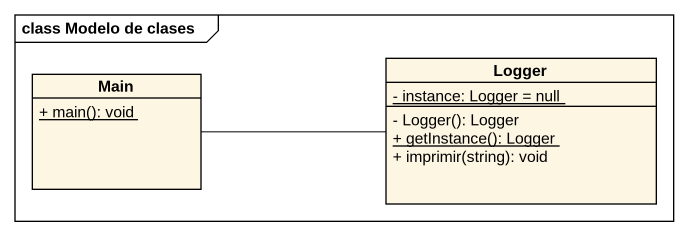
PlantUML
@startuml
mainframe class Modelo de clases
hide circle
hide empty members
skinparam classAttributeIconSize 0
class Main {
  {static} + main(): void
}
class Logger {
  {static} - instance: Logger = null
  - Logger(): Logger
  {static} + getInstance(): Logger
  + imprimir(string): void
}
Main -right- Logger
@enduml
